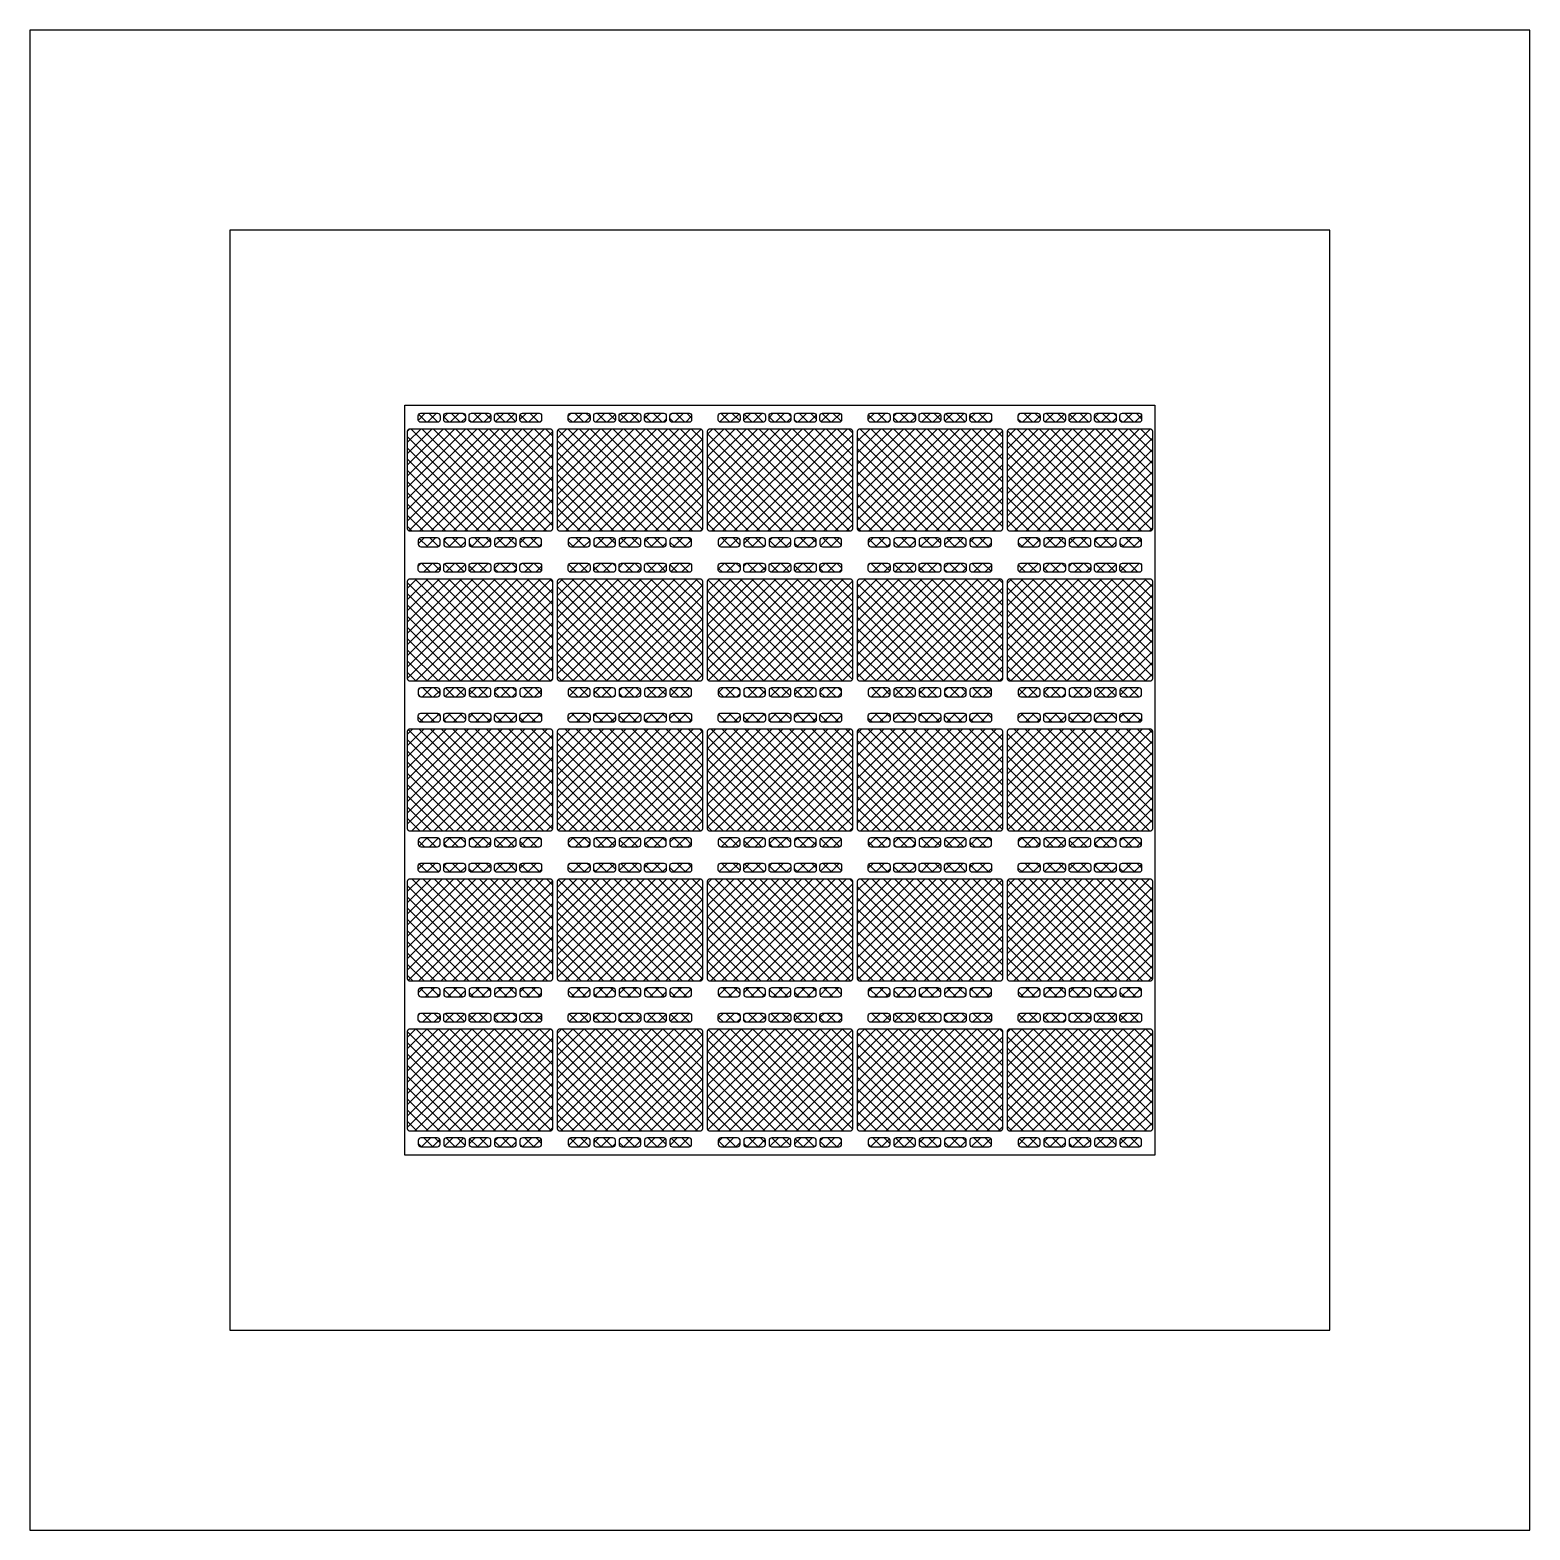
# Model space of a CAD drawing. Header units: millimetres. Extents: x 2013 to 2313, y 1670 to 1970.
import ezdxf

# ---------------------------------------------------------------- set-up
doc = ezdxf.new("R2010")
doc.units = ezdxf.units.MM
for name, color, linetype in [('glassOutline', 7, 'Continuous'), ('Layer1', 82, 'Continuous'), ('TC-etch-lines-chemical', 1, 'Continuous')]:
    doc.layers.add(name, color=color, linetype=linetype)
pattern_1 = [(45, (-2102.7446, -1879.5622), (-1.122532, 1.122532), []), (135, (-2102.7446, -1879.5622), (-1.122532, -1.122532), [])]

# ---------------------------------------------------------------- blocks, each defined once
blk = doc.blocks.new('*U2')
at = {"layer": 'TC-etch-lines-chemical'}
h = blk.add_hatch(dxfattribs=at)
h.set_pattern_fill('ANSI37', color=256, scale=0.5)
h.set_pattern_definition(pattern_1)
h.paths.add_polyline_path([(-11.83, 13.36, 0.414214), (-12.33, 12.86), (-12.33, 12.06, 0.414214), (-11.83, 11.56), (-8.49, 11.56, 0.414214), (-7.99, 12.06), (-7.99, 12.86, 0.414214), (-8.49, 13.36)])
h.paths.add_polyline_path([(-3.41, 11.56, 0.414214), (-2.91, 12.06), (-2.91, 12.86, 0.414214), (-3.41, 13.36), (-6.75, 13.36, 0.414214), (-7.25, 12.86), (-7.25, 12.06, 0.414214), (-6.75, 11.56)])
h.paths.add_polyline_path([(1.67, 11.56, 0.414214), (2.17, 12.06), (2.17, 12.86, 0.414214), (1.67, 13.36), (-1.67, 13.36, 0.414214), (-2.17, 12.86), (-2.17, 12.06, 0.414214), (-1.67, 11.56)])
h.paths.add_polyline_path([(7.25, 12.86, 0.414214), (6.75, 13.36), (3.41, 13.36, 0.414214), (2.91, 12.86), (2.91, 12.06, 0.414214), (3.41, 11.56), (6.75, 11.56, 0.414214), (7.25, 12.06)])
h.paths.add_polyline_path([(11.83, 11.56, 0.414214), (12.33, 12.06), (12.33, 12.86, 0.414214), (11.83, 13.36), (8.49, 13.36, 0.414214), (7.99, 12.86), (7.99, 12.06, 0.414214), (8.49, 11.56)])
h.paths.add_polyline_path([(8.49, -11.56, 0.414214), (7.99, -12.06), (7.99, -12.86, 0.414214), (8.49, -13.36), (11.83, -13.36, 0.414214), (12.33, -12.86), (12.33, -12.06, 0.414214), (11.83, -11.56)])
h.paths.add_polyline_path([(6.75, -13.36, 0.414214), (7.25, -12.86), (7.25, -12.06, 0.414214), (6.75, -11.56), (3.41, -11.56, 0.414214), (2.91, -12.06), (2.91, -12.86, 0.414214), (3.41, -13.36)])
h.paths.add_polyline_path([(1.67, -13.36, 0.414214), (2.17, -12.86), (2.17, -12.06, 0.414214), (1.67, -11.56), (-1.67, -11.56, 0.414214), (-2.17, -12.06), (-2.17, -12.86, 0.414214), (-1.67, -13.36)])
h.paths.add_polyline_path([(-3.41, -13.36, 0.414214), (-2.91, -12.86), (-2.91, -12.06, 0.414214), (-3.41, -11.56), (-6.75, -11.56, 0.414214), (-7.25, -12.06), (-7.25, -12.86, 0.414214), (-6.75, -13.36)])
h.paths.add_polyline_path([(-8.49, -13.36, 0.414214), (-7.99, -12.86), (-7.99, -12.06, 0.414214), (-8.49, -11.56), (-11.83, -11.56, 0.414214), (-12.33, -12.06), (-12.33, -12.86, 0.414214), (-11.83, -13.36)])
h = blk.add_hatch(dxfattribs=at)
h.set_pattern_fill('ANSI37', color=256, scale=0.5)
h.set_pattern_definition(pattern_1)
h.paths.add_polyline_path([(-14, 10.25, 0.414214), (-14.5, 9.75), (-14.5, -9.75, 0.414214), (-14, -10.25), (14, -10.25, 0.414214), (14.5, -9.75), (14.5, 9.75, 0.414214), (14, 10.25)])
for points in [[(-11.83, 13.36), (-8.49, 13.36, -0.414214), (-7.99, 12.86), (-7.99, 12.06, -0.414214), (-8.49, 11.56), (-11.83, 11.56, -0.414214), (-12.33, 12.06), (-12.33, 12.86, -0.414214)], [(-6.75, 13.36), (-3.41, 13.36, -0.414214), (-2.91, 12.86), (-2.91, 12.06, -0.414214), (-3.41, 11.56), (-6.75, 11.56, -0.414214), (-7.25, 12.06), (-7.25, 12.86, -0.414214)], [(-1.67, 13.36), (1.67, 13.36, -0.414214), (2.17, 12.86), (2.17, 12.06, -0.414214), (1.67, 11.56), (-1.67, 11.56, -0.414214), (-2.17, 12.06), (-2.17, 12.86, -0.414214)], [(3.41, 13.36), (6.75, 13.36, -0.414214), (7.25, 12.86), (7.25, 12.06, -0.414214), (6.75, 11.56), (3.41, 11.56, -0.414214), (2.91, 12.06), (2.91, 12.86, -0.414214)], [(8.49, 13.36), (11.83, 13.36, -0.414214), (12.33, 12.86), (12.33, 12.06, -0.414214), (11.83, 11.56), (8.49, 11.56, -0.414214), (7.99, 12.06), (7.99, 12.86, -0.414214)], [(-14, 10.25), (14, 10.25, -0.414214), (14.5, 9.75), (14.5, -9.75, -0.414214), (14, -10.25), (-14, -10.25, -0.414214), (-14.5, -9.75), (-14.5, 9.75, -0.414214)], [(-11.83, -13.36), (-8.49, -13.36, 0.414214), (-7.99, -12.86), (-7.99, -12.06, 0.414214), (-8.49, -11.56), (-11.83, -11.56, 0.414214), (-12.33, -12.06), (-12.33, -12.86, 0.414214)], [(-6.75, -13.36), (-3.41, -13.36, 0.414214), (-2.91, -12.86), (-2.91, -12.06, 0.414214), (-3.41, -11.56), (-6.75, -11.56, 0.414214), (-7.25, -12.06), (-7.25, -12.86, 0.414214)], [(-1.67, -13.36), (1.67, -13.36, 0.414214), (2.17, -12.86), (2.17, -12.06, 0.414214), (1.67, -11.56), (-1.67, -11.56, 0.414214), (-2.17, -12.06), (-2.17, -12.86, 0.414214)], [(3.41, -13.36), (6.75, -13.36, 0.414214), (7.25, -12.86), (7.25, -12.06, 0.414214), (6.75, -11.56), (3.41, -11.56, 0.414214), (2.91, -12.06), (2.91, -12.86, 0.414214)], [(8.49, -13.36), (11.83, -13.36, 0.414214), (12.33, -12.86), (12.33, -12.06, 0.414214), (11.83, -11.56), (8.49, -11.56, 0.414214), (7.99, -12.06), (7.99, -12.86, 0.414214)]]:
    blk.add_lwpolyline(points, format="xyb", close=True, dxfattribs=at)
blk = doc.blocks.new('*U3')
at = {"color": 0, "linetype": 'ByBlock', "lineweight": -2, "transparency": 16777216}
for p in [(0, 120), (30, 120), (60, 120), (90, 120), (120, 120), (0, 90), (30, 90), (60, 90), (90, 90), (120, 90), (0, 60), (30, 60), (60, 60), (90, 60), (120, 60), (0, 30), (30, 30), (60, 30), (90, 30), (120, 30), (0, 0), (30, 0), (60, 0), (90, 0), (120, 0)]:
    blk.add_blockref('*U2', p, dxfattribs=at)

msp = doc.modelspace()

# ---------------------------------------------------------------- linework, layer by layer
msp.add_lwpolyline([(2312.74, 1969.56), (2012.74, 1969.56), (2012.74, 1669.56), (2312.74, 1669.56)], close=True)
at = {"layer": 'glassOutline'}
msp.add_lwpolyline([(2087.74, 1894.56), (2237.74, 1894.56), (2237.74, 1744.56), (2087.74, 1744.56)], close=True, dxfattribs=at)
at = {"layer": 'Layer1'}
msp.add_lwpolyline([(2052.74, 1709.56), (2272.74, 1709.56), (2272.74, 1929.56), (2052.74, 1929.56)], close=True, dxfattribs=at)

# ---------------------------------------------------------------- block references
msp.add_blockref('*U3', (2102.74, 1759.56))

doc.saveas('drawing.dxf')
